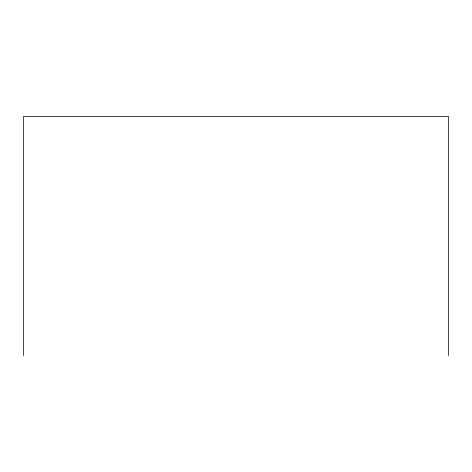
<?xml version="1.0" encoding="UTF-8"?>
<svg xmlns="http://www.w3.org/2000/svg" width="472" height="472" viewBox="0 0 472 472"><rect width="100%" height="100%" fill="white"/><g stroke="black" fill="none" stroke-linecap="round" stroke-linejoin="round"><path stroke-width="0.71" d="M448.4 355.563L448.4 116.436L23.6 116.436L23.6 355.563"/></g></svg>
